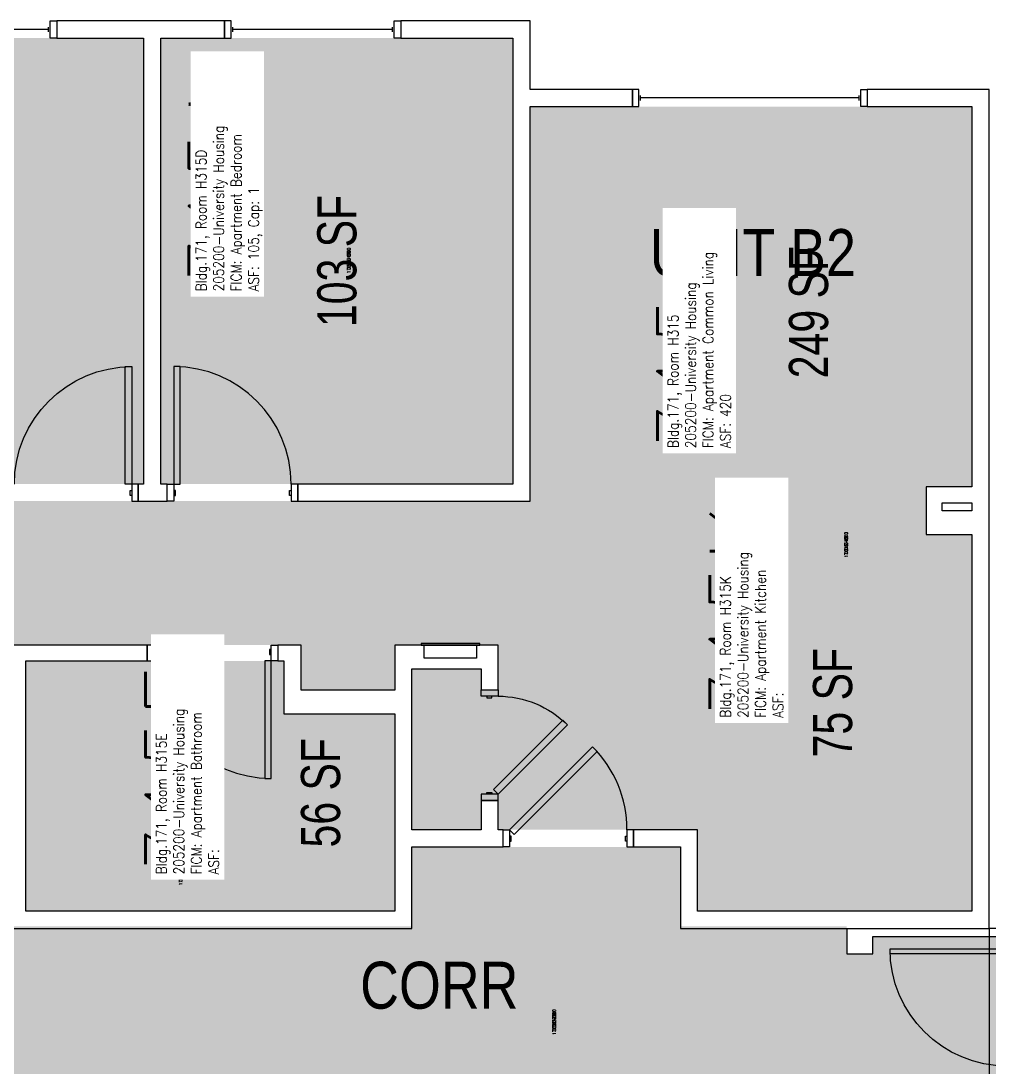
# Model space of a CAD drawing. Header units: inches. Extents: x -105 to 3698, y -798 to 1624.
# Drawn here: x 1563.6 to 1860.5, y 1303.2 to 1624 of the extents above; entities that cross this region are included whole.
import ezdxf
from ezdxf.enums import TextEntityAlignment as Align

# ---------------------------------------------------------------- set-up
doc = ezdxf.new("R2010")
doc.units = ezdxf.units.IN
doc.header["$LTSCALE"] = 96
doc.header["$MEASUREMENT"] = 0
for name, color, linetype in [('A-AREA-IDEN', 1, 'Continuous'), ('A-DOOR', 2, 'Continuous'), ('A-GLAZ', 1, 'Continuous'), ('A-IDEN-RNUM', 7, 'Continuous'), ('A-IDEN-SNUM', 4, 'Continuous'), ('A-IDEN-VNUM', 4, 'Continuous'), ('A-WALL', 5, 'Continuous'), ('AREA-TEXT', 3, 'Continuous'), ('E-POWER', 2, 'Continuous'), ('Rooms-Category-Color', 7, 'Continuous'), ('Rooms-College-Color', 7, 'Continuous'), ('Rooms-Department-Color', 7, 'Continuous'), ('Rooms-Division-Color', 7, 'Continuous'), ('Rooms-Information', 7, 'Continuous')]:
    doc.layers.add(name, color=color, linetype=linetype)
doc.styles.add('AREA', font='arial.ttf', dxfattribs={"width": 0.75, "height": 12})
doc.styles.add('ROOMSNUMBER', font='txt.shx', dxfattribs={"height": 0.03})
doc.styles.add('ROOMVNUMBER', font='simplex.shx', dxfattribs={"width": 0.85})
doc.styles.get("Standard").update_dxf_attribs({"font": 'ARIALN.TTF'})

msp = doc.modelspace()

# ---------------------------------------------------------------- hatches: boundary and pattern name
h = msp.add_hatch()
h.set_pattern_fill('ANSI31', color=256, style=0)
h.set_pattern_definition([(45, (1256.268278883909, 1996.842111787066), (-0.08838834764831843, 0.08838834764831845), [])])
h.paths.add_polyline_path([(1587.738153539117, 1412.892065203199), (1646.473487781955, 1412.892065203199), (1646.473487781955, 1403.683333961725), (1587.738153539117, 1403.683333961725)], flags=9)
at = {"layer": 'Rooms-Category-Color', "true_color": 0x728ef3}
for points in [[(1493.624998202949, 1618.761705106483), (1601.249998202949, 1618.761705106396), (1601.262947260549, 1482.024654164123), (1493.624998202811, 1482.01170510649), (1493.63799028207, 1618.320364718204)], [(1606.499998202949, 1618.761705106368), (1714.499998202948, 1618.761705106284), (1714.499998202809, 1482.011705106269), (1606.499998202811, 1482.011705106378), (1606.512990282068, 1618.32036471811)], [(1444.750002823898, 1476.750000000011), (1719.750002823897, 1476.750000000005), (1719.750002823899, 1597.750000000012), (1855.2500028239, 1597.750000000017), (1855.250002823905, 1481.125000000004), (1771.106724017947, 1481.125), (1771.106724017945, 1376.000000000011), (1709.981724017945, 1376.000000000012), (1709.981724017945, 1384.950357142141), (1704.731724017945, 1384.950357142141), (1704.731724017945, 1376.000000000012), (1683.532610839255, 1376.000000000012), (1683.532610839256, 1425.375000000001), (1704.731724017946, 1425.375), (1704.731724017945, 1418.950357142142), (1709.981724017945, 1418.950357142141), (1709.981724017946, 1432.625), (1678.282610839255, 1432.625000000006), (1678.282610839255, 1418.75000000002), (1649.532610839255, 1418.75000000002), (1649.532610839255, 1432.625000000001), (1473.500002823897, 1432.625000000004), (1473.500002823897, 1418.750000000023), (1444.750002823897, 1418.750000000024)], [(1855.250002823906, 1466.500000000005), (1855.250002823905, 1351.000000000017), (1771.106724017945, 1351.000000000018), (1771.106724017947, 1481.125000000006), (1841.250002823908, 1481.125000000005), (1841.250002823906, 1466.500000000005)], [(1565.154220007502, 1351.011705106431), (1678.282606218036, 1351.011705106316), (1678.282606218097, 1411.511705106316), (1644.282606218097, 1411.511705106354), (1644.282606218114, 1427.761705106336), (1565.141302210435, 1427.761705106413)]]:
    msp.add_hatch(color=171, dxfattribs=at).paths.add_polyline_path(points)
at = {"layer": 'Rooms-Category-Color', "true_color": 0xadadad}
msp.add_hatch(color=253, dxfattribs=at).paths.add_polyline_path([(2434.813734425393, 1302.059794832432), (2431.278200400199, 1305.595328236364), (2404.374997199276, 1332.498526709881), (2404.374997199276, 1345.75000000002), (2041.217390187751, 1345.75000000002), (2041.217390187751, 1370.750000000013), (1958.893277009061, 1370.750000000013), (1958.893277009061, 1345.750000000014), (1868.874975056992, 1345.751251287169), (1868.874975064192, 1341.501251287159), (1864.874975064192, 1341.501251280382), (1864.874975064192, 1343.191933777711), (1824.87497506758, 1343.191933777711), (1824.87497506758, 1338.001251287157), (1816.87497506758, 1338.001251287157), (1816.87497506758, 1346.374900560571), (1765.999986635328, 1346.374900560571), (1765.856721272007, 1370.748758465236), (1683.532608093316, 1370.748758465236), (1683.532608093316, 1346.374554024971), (1376.124998203078, 1346.373758465239), (1376.124998203078, 1345.761705106155), (1260.124998203078, 1345.761705106155), (1260.124998203078, 1346.373761499035), (780.3749982030631, 1346.373761499045), (780.3749982030631, 1341.498758465237), (776.3749982030631, 1341.498758465237), (776.3749982030631, 1342.958158910471), (736.3774194910156, 1342.958158910471), (736.3774194910156, 1337.998758465236), (728.3774194910156, 1337.998758465236), (728.3774194910166, 1345.748758465237), (673.3567193971112, 1345.748758465234), (673.3567193971112, 1370.748758465233), (591.0326062184204, 1370.748758465233), (591.0326062184204, 1345.74875846524), (233.3028383523078, 1345.74875846524), (233.4999982030649, 1285.748758465239), (632.9673920448322, 1285.748758465239), (632.9673920448322, 1237.750000000023), (767.9999980504444, 1237.750000000023), (776.3749982030595, 1237.750000000023), (776.3749982030595, 1265.498758465238), (780.3749982030604, 1265.498758465237), (780.3749982030604, 1263.748758465236), (820.3749982030604, 1263.748758465236), (820.3749982030604, 1268.998758465236), (828.3749982030604, 1268.998758465236), (828.3749982030613, 1237.750000000015), (939.7173920448322, 1237.750000000015), (939.7173920448322, 1276.668832693983), (1347.188856218355, 1276.668832693986), (1347.188856218359, 1190.375000000005), (1378.688856218355, 1190.375000000006), (1378.688856218355, 1188.000000000025), (1373.188856218363, 1188.000000000025), (1373.188856218363, 1151.125000000008), (1373.188856218363, 1146.750000000026), (1375.188856218355, 1146.750000000026), (1375.188856218355, 1142.750000000026), (1451.188856218355, 1142.750000000026), (1451.188856218355, 1146.750000000026), (1453.111329007562, 1146.750000000026), (1453.188856218359, 1151.124999986885), (1453.188856218359, 1188.000000000025), (1447.688856218367, 1188.000000000025), (1447.688856218368, 1190.375000000006), (1479.648241565459, 1190.375000000006), (1479.64823967027, 1209.168832333085), (1484.89823967027, 1209.1688328625), (1484.898235031584, 1255.168832693984), (1479.648242645192, 1255.168832866398), (1479.648242645192, 1276.668832693983), (1571.648324745343, 1276.668832693983), (1571.648317350022, 1261.250003228346), (1860.500009312908, 1261.250002044936), (1864.874975200145, 1261.250002027011), (1864.874975192944, 1265.501251280382), (1868.874975192944, 1265.501251287159), (1868.874975195909, 1263.751251287157), (1908.874975056989, 1263.751251287157), (1908.874975056989, 1269.001251287157), (1916.874975056989, 1269.001251287157), (1916.874975057673, 1260.625000059771), (2047.491841887351, 1260.625000502804), (2133.476899039513, 1260.637893297269), (2169.476899039513, 1260.63789346944), (2348.969360803722, 1260.624947866227), (2386.307818971624, 1260.624947834508), (2392.387327554196, 1259.633387961236)])
at = {"layer": 'Rooms-College-Color', "true_color": 0xadadad}
for points in [[(1493.624998202949, 1618.761705106483), (1601.249998202949, 1618.761705106396), (1601.262947260549, 1482.024654164123), (1493.624998202811, 1482.01170510649), (1493.63799028207, 1618.320364718204)], [(1606.499998202949, 1618.761705106368), (1714.499998202948, 1618.761705106284), (1714.499998202809, 1482.011705106269), (1606.499998202811, 1482.011705106378), (1606.512990282068, 1618.32036471811)], [(1444.750002823898, 1476.750000000011), (1719.750002823897, 1476.750000000005), (1719.750002823899, 1597.750000000012), (1855.2500028239, 1597.750000000017), (1855.250002823905, 1481.125000000004), (1771.106724017947, 1481.125), (1771.106724017945, 1376.000000000011), (1709.981724017945, 1376.000000000012), (1709.981724017945, 1384.950357142141), (1704.731724017945, 1384.950357142141), (1704.731724017945, 1376.000000000012), (1683.532610839255, 1376.000000000012), (1683.532610839256, 1425.375000000001), (1704.731724017946, 1425.375), (1704.731724017945, 1418.950357142142), (1709.981724017945, 1418.950357142141), (1709.981724017946, 1432.625), (1678.282610839255, 1432.625000000006), (1678.282610839255, 1418.75000000002), (1649.532610839255, 1418.75000000002), (1649.532610839255, 1432.625000000001), (1473.500002823897, 1432.625000000004), (1473.500002823897, 1418.750000000023), (1444.750002823897, 1418.750000000024)], [(1855.250002823906, 1466.500000000005), (1855.250002823905, 1351.000000000017), (1771.106724017945, 1351.000000000018), (1771.106724017947, 1481.125000000006), (1841.250002823908, 1481.125000000005), (1841.250002823906, 1466.500000000005)], [(1565.154220007502, 1351.011705106431), (1678.282606218036, 1351.011705106316), (1678.282606218097, 1411.511705106316), (1644.282606218097, 1411.511705106354), (1644.282606218114, 1427.761705106336), (1565.141302210435, 1427.761705106413)], [(2434.813734425393, 1302.059794832432), (2431.278200400199, 1305.595328236364), (2404.374997199276, 1332.498526709881), (2404.374997199276, 1345.75000000002), (2041.217390187751, 1345.75000000002), (2041.217390187751, 1370.750000000013), (1958.893277009061, 1370.750000000013), (1958.893277009061, 1345.750000000014), (1868.874975056992, 1345.751251287169), (1868.874975064192, 1341.501251287159), (1864.874975064192, 1341.501251280382), (1864.874975064192, 1343.191933777711), (1824.87497506758, 1343.191933777711), (1824.87497506758, 1338.001251287157), (1816.87497506758, 1338.001251287157), (1816.87497506758, 1346.374900560571), (1765.999986635328, 1346.374900560571), (1765.856721272007, 1370.748758465236), (1683.532608093316, 1370.748758465236), (1683.532608093316, 1346.374554024971), (1376.124998203078, 1346.373758465239), (1376.124998203078, 1345.761705106155), (1260.124998203078, 1345.761705106155), (1260.124998203078, 1346.373761499035), (780.3749982030631, 1346.373761499045), (780.3749982030631, 1341.498758465237), (776.3749982030631, 1341.498758465237), (776.3749982030631, 1342.958158910471), (736.3774194910156, 1342.958158910471), (736.3774194910156, 1337.998758465236), (728.3774194910156, 1337.998758465236), (728.3774194910166, 1345.748758465237), (673.3567193971112, 1345.748758465234), (673.3567193971112, 1370.748758465233), (591.0326062184204, 1370.748758465233), (591.0326062184204, 1345.74875846524), (233.3028383523078, 1345.74875846524), (233.4999982030649, 1285.748758465239), (632.9673920448322, 1285.748758465239), (632.9673920448322, 1237.750000000023), (767.9999980504444, 1237.750000000023), (776.3749982030595, 1237.750000000023), (776.3749982030595, 1265.498758465238), (780.3749982030604, 1265.498758465237), (780.3749982030604, 1263.748758465236), (820.3749982030604, 1263.748758465236), (820.3749982030604, 1268.998758465236), (828.3749982030604, 1268.998758465236), (828.3749982030613, 1237.750000000015), (939.7173920448322, 1237.750000000015), (939.7173920448322, 1276.668832693983), (1347.188856218355, 1276.668832693986), (1347.188856218359, 1190.375000000005), (1378.688856218355, 1190.375000000006), (1378.688856218355, 1188.000000000025), (1373.188856218363, 1188.000000000025), (1373.188856218363, 1151.125000000008), (1373.188856218363, 1146.750000000026), (1375.188856218355, 1146.750000000026), (1375.188856218355, 1142.750000000026), (1451.188856218355, 1142.750000000026), (1451.188856218355, 1146.750000000026), (1453.111329007562, 1146.750000000026), (1453.188856218359, 1151.124999986885), (1453.188856218359, 1188.000000000025), (1447.688856218367, 1188.000000000025), (1447.688856218368, 1190.375000000006), (1479.648241565459, 1190.375000000006), (1479.64823967027, 1209.168832333085), (1484.89823967027, 1209.1688328625), (1484.898235031584, 1255.168832693984), (1479.648242645192, 1255.168832866398), (1479.648242645192, 1276.668832693983), (1571.648324745343, 1276.668832693983), (1571.648317350022, 1261.250003228346), (1860.500009312908, 1261.250002044936), (1864.874975200145, 1261.250002027011), (1864.874975192944, 1265.501251280382), (1868.874975192944, 1265.501251287159), (1868.874975195909, 1263.751251287157), (1908.874975056989, 1263.751251287157), (1908.874975056989, 1269.001251287157), (1916.874975056989, 1269.001251287157), (1916.874975057673, 1260.625000059771), (2047.491841887351, 1260.625000502804), (2133.476899039513, 1260.637893297269), (2169.476899039513, 1260.63789346944), (2348.969360803722, 1260.624947866227), (2386.307818971624, 1260.624947834508), (2392.387327554196, 1259.633387961236)]]:
    msp.add_hatch(color=253, dxfattribs=at).paths.add_polyline_path(points)
at = {"layer": 'Rooms-Department-Color', "true_color": 0x604aed}
for points in [[(1493.624998202949, 1618.761705106483), (1601.249998202949, 1618.761705106396), (1601.262947260549, 1482.024654164123), (1493.624998202811, 1482.01170510649), (1493.63799028207, 1618.320364718204)], [(1606.499998202949, 1618.761705106368), (1714.499998202948, 1618.761705106284), (1714.499998202809, 1482.011705106269), (1606.499998202811, 1482.011705106378), (1606.512990282068, 1618.32036471811)], [(1444.750002823898, 1476.750000000011), (1719.750002823897, 1476.750000000005), (1719.750002823899, 1597.750000000012), (1855.2500028239, 1597.750000000017), (1855.250002823905, 1481.125000000004), (1771.106724017947, 1481.125), (1771.106724017945, 1376.000000000011), (1709.981724017945, 1376.000000000012), (1709.981724017945, 1384.950357142141), (1704.731724017945, 1384.950357142141), (1704.731724017945, 1376.000000000012), (1683.532610839255, 1376.000000000012), (1683.532610839256, 1425.375000000001), (1704.731724017946, 1425.375), (1704.731724017945, 1418.950357142142), (1709.981724017945, 1418.950357142141), (1709.981724017946, 1432.625), (1678.282610839255, 1432.625000000006), (1678.282610839255, 1418.75000000002), (1649.532610839255, 1418.75000000002), (1649.532610839255, 1432.625000000001), (1473.500002823897, 1432.625000000004), (1473.500002823897, 1418.750000000023), (1444.750002823897, 1418.750000000024)], [(1855.250002823906, 1466.500000000005), (1855.250002823905, 1351.000000000017), (1771.106724017945, 1351.000000000018), (1771.106724017947, 1481.125000000006), (1841.250002823908, 1481.125000000005), (1841.250002823906, 1466.500000000005)], [(1565.154220007502, 1351.011705106431), (1678.282606218036, 1351.011705106316), (1678.282606218097, 1411.511705106316), (1644.282606218097, 1411.511705106354), (1644.282606218114, 1427.761705106336), (1565.141302210435, 1427.761705106413)]]:
    msp.add_hatch(color=173, dxfattribs=at).paths.add_polyline_path(points)
at = {"layer": 'Rooms-Department-Color', "true_color": 0xacacac}
msp.add_hatch(color=253, dxfattribs=at).paths.add_polyline_path([(2434.813734425393, 1302.059794832432), (2431.278200400199, 1305.595328236364), (2404.374997199276, 1332.498526709881), (2404.374997199276, 1345.75000000002), (2041.217390187751, 1345.75000000002), (2041.217390187751, 1370.750000000013), (1958.893277009061, 1370.750000000013), (1958.893277009061, 1345.750000000014), (1868.874975056992, 1345.751251287169), (1868.874975064192, 1341.501251287159), (1864.874975064192, 1341.501251280382), (1864.874975064192, 1343.191933777711), (1824.87497506758, 1343.191933777711), (1824.87497506758, 1338.001251287157), (1816.87497506758, 1338.001251287157), (1816.87497506758, 1346.374900560571), (1765.999986635328, 1346.374900560571), (1765.856721272007, 1370.748758465236), (1683.532608093316, 1370.748758465236), (1683.532608093316, 1346.374554024971), (1376.124998203078, 1346.373758465239), (1376.124998203078, 1345.761705106155), (1260.124998203078, 1345.761705106155), (1260.124998203078, 1346.373761499035), (780.3749982030631, 1346.373761499045), (780.3749982030631, 1341.498758465237), (776.3749982030631, 1341.498758465237), (776.3749982030631, 1342.958158910471), (736.3774194910156, 1342.958158910471), (736.3774194910156, 1337.998758465236), (728.3774194910156, 1337.998758465236), (728.3774194910166, 1345.748758465237), (673.3567193971112, 1345.748758465234), (673.3567193971112, 1370.748758465233), (591.0326062184204, 1370.748758465233), (591.0326062184204, 1345.74875846524), (233.3028383523078, 1345.74875846524), (233.4999982030649, 1285.748758465239), (632.9673920448322, 1285.748758465239), (632.9673920448322, 1237.750000000023), (767.9999980504444, 1237.750000000023), (776.3749982030595, 1237.750000000023), (776.3749982030595, 1265.498758465238), (780.3749982030604, 1265.498758465237), (780.3749982030604, 1263.748758465236), (820.3749982030604, 1263.748758465236), (820.3749982030604, 1268.998758465236), (828.3749982030604, 1268.998758465236), (828.3749982030613, 1237.750000000015), (939.7173920448322, 1237.750000000015), (939.7173920448322, 1276.668832693983), (1347.188856218355, 1276.668832693986), (1347.188856218359, 1190.375000000005), (1378.688856218355, 1190.375000000006), (1378.688856218355, 1188.000000000025), (1373.188856218363, 1188.000000000025), (1373.188856218363, 1151.125000000008), (1373.188856218363, 1146.750000000026), (1375.188856218355, 1146.750000000026), (1375.188856218355, 1142.750000000026), (1451.188856218355, 1142.750000000026), (1451.188856218355, 1146.750000000026), (1453.111329007562, 1146.750000000026), (1453.188856218359, 1151.124999986885), (1453.188856218359, 1188.000000000025), (1447.688856218367, 1188.000000000025), (1447.688856218368, 1190.375000000006), (1479.648241565459, 1190.375000000006), (1479.64823967027, 1209.168832333085), (1484.89823967027, 1209.1688328625), (1484.898235031584, 1255.168832693984), (1479.648242645192, 1255.168832866398), (1479.648242645192, 1276.668832693983), (1571.648324745343, 1276.668832693983), (1571.648317350022, 1261.250003228346), (1860.500009312908, 1261.250002044936), (1864.874975200145, 1261.250002027011), (1864.874975192944, 1265.501251280382), (1868.874975192944, 1265.501251287159), (1868.874975195909, 1263.751251287157), (1908.874975056989, 1263.751251287157), (1908.874975056989, 1269.001251287157), (1916.874975056989, 1269.001251287157), (1916.874975057673, 1260.625000059771), (2047.491841887351, 1260.625000502804), (2133.476899039513, 1260.637893297269), (2169.476899039513, 1260.63789346944), (2348.969360803722, 1260.624947866227), (2386.307818971624, 1260.624947834508), (2392.387327554196, 1259.633387961236)])
at = {"layer": 'Rooms-Division-Color', "true_color": 0x604aed}
for points in [[(1493.624998202949, 1618.761705106483), (1601.249998202949, 1618.761705106396), (1601.262947260549, 1482.024654164123), (1493.624998202811, 1482.01170510649), (1493.63799028207, 1618.320364718204)], [(1606.499998202949, 1618.761705106368), (1714.499998202948, 1618.761705106284), (1714.499998202809, 1482.011705106269), (1606.499998202811, 1482.011705106378), (1606.512990282068, 1618.32036471811)], [(1444.750002823898, 1476.750000000011), (1719.750002823897, 1476.750000000005), (1719.750002823899, 1597.750000000012), (1855.2500028239, 1597.750000000017), (1855.250002823905, 1481.125000000004), (1771.106724017947, 1481.125), (1771.106724017945, 1376.000000000011), (1709.981724017945, 1376.000000000012), (1709.981724017945, 1384.950357142141), (1704.731724017945, 1384.950357142141), (1704.731724017945, 1376.000000000012), (1683.532610839255, 1376.000000000012), (1683.532610839256, 1425.375000000001), (1704.731724017946, 1425.375), (1704.731724017945, 1418.950357142142), (1709.981724017945, 1418.950357142141), (1709.981724017946, 1432.625), (1678.282610839255, 1432.625000000006), (1678.282610839255, 1418.75000000002), (1649.532610839255, 1418.75000000002), (1649.532610839255, 1432.625000000001), (1473.500002823897, 1432.625000000004), (1473.500002823897, 1418.750000000023), (1444.750002823897, 1418.750000000024)], [(1855.250002823906, 1466.500000000005), (1855.250002823905, 1351.000000000017), (1771.106724017945, 1351.000000000018), (1771.106724017947, 1481.125000000006), (1841.250002823908, 1481.125000000005), (1841.250002823906, 1466.500000000005)], [(1565.154220007502, 1351.011705106431), (1678.282606218036, 1351.011705106316), (1678.282606218097, 1411.511705106316), (1644.282606218097, 1411.511705106354), (1644.282606218114, 1427.761705106336), (1565.141302210435, 1427.761705106413)]]:
    msp.add_hatch(color=173, dxfattribs=at).paths.add_polyline_path(points)
at = {"layer": 'Rooms-Division-Color', "true_color": 0xadadad}
msp.add_hatch(color=253, dxfattribs=at).paths.add_polyline_path([(2434.813734425393, 1302.059794832432), (2431.278200400199, 1305.595328236364), (2404.374997199276, 1332.498526709881), (2404.374997199276, 1345.75000000002), (2041.217390187751, 1345.75000000002), (2041.217390187751, 1370.750000000013), (1958.893277009061, 1370.750000000013), (1958.893277009061, 1345.750000000014), (1868.874975056992, 1345.751251287169), (1868.874975064192, 1341.501251287159), (1864.874975064192, 1341.501251280382), (1864.874975064192, 1343.191933777711), (1824.87497506758, 1343.191933777711), (1824.87497506758, 1338.001251287157), (1816.87497506758, 1338.001251287157), (1816.87497506758, 1346.374900560571), (1765.999986635328, 1346.374900560571), (1765.856721272007, 1370.748758465236), (1683.532608093316, 1370.748758465236), (1683.532608093316, 1346.374554024971), (1376.124998203078, 1346.373758465239), (1376.124998203078, 1345.761705106155), (1260.124998203078, 1345.761705106155), (1260.124998203078, 1346.373761499035), (780.3749982030631, 1346.373761499045), (780.3749982030631, 1341.498758465237), (776.3749982030631, 1341.498758465237), (776.3749982030631, 1342.958158910471), (736.3774194910156, 1342.958158910471), (736.3774194910156, 1337.998758465236), (728.3774194910156, 1337.998758465236), (728.3774194910166, 1345.748758465237), (673.3567193971112, 1345.748758465234), (673.3567193971112, 1370.748758465233), (591.0326062184204, 1370.748758465233), (591.0326062184204, 1345.74875846524), (233.3028383523078, 1345.74875846524), (233.4999982030649, 1285.748758465239), (632.9673920448322, 1285.748758465239), (632.9673920448322, 1237.750000000023), (767.9999980504444, 1237.750000000023), (776.3749982030595, 1237.750000000023), (776.3749982030595, 1265.498758465238), (780.3749982030604, 1265.498758465237), (780.3749982030604, 1263.748758465236), (820.3749982030604, 1263.748758465236), (820.3749982030604, 1268.998758465236), (828.3749982030604, 1268.998758465236), (828.3749982030613, 1237.750000000015), (939.7173920448322, 1237.750000000015), (939.7173920448322, 1276.668832693983), (1347.188856218355, 1276.668832693986), (1347.188856218359, 1190.375000000005), (1378.688856218355, 1190.375000000006), (1378.688856218355, 1188.000000000025), (1373.188856218363, 1188.000000000025), (1373.188856218363, 1151.125000000008), (1373.188856218363, 1146.750000000026), (1375.188856218355, 1146.750000000026), (1375.188856218355, 1142.750000000026), (1451.188856218355, 1142.750000000026), (1451.188856218355, 1146.750000000026), (1453.111329007562, 1146.750000000026), (1453.188856218359, 1151.124999986885), (1453.188856218359, 1188.000000000025), (1447.688856218367, 1188.000000000025), (1447.688856218368, 1190.375000000006), (1479.648241565459, 1190.375000000006), (1479.64823967027, 1209.168832333085), (1484.89823967027, 1209.1688328625), (1484.898235031584, 1255.168832693984), (1479.648242645192, 1255.168832866398), (1479.648242645192, 1276.668832693983), (1571.648324745343, 1276.668832693983), (1571.648317350022, 1261.250003228346), (1860.500009312908, 1261.250002044936), (1864.874975200145, 1261.250002027011), (1864.874975192944, 1265.501251280382), (1868.874975192944, 1265.501251287159), (1868.874975195909, 1263.751251287157), (1908.874975056989, 1263.751251287157), (1908.874975056989, 1269.001251287157), (1916.874975056989, 1269.001251287157), (1916.874975057673, 1260.625000059771), (2047.491841887351, 1260.625000502804), (2133.476899039513, 1260.637893297269), (2169.476899039513, 1260.63789346944), (2348.969360803722, 1260.624947866227), (2386.307818971624, 1260.624947834508), (2392.387327554196, 1259.633387961236)])

# ---------------------------------------------------------------- linework, layer by layer
at = {"layer": 'A-DOOR'}
for p, q in [((1864.874975529858, 1345.751251287159), (1860.499999917351, 1345.75125128716)), ((1860.499999917351, 1345.75125128716), (1860.500000003266, 1260.624972556943)), ((1830.124976939553, 1338.001251248752), (1830.124976938066, 1339.501251248752)), ((1830.124976938066, 1339.501251248752), (1866.124976938066, 1339.501251284433)), ((1866.124976939553, 1338.001251284433), (1830.124976939553, 1338.001251248752))]:
    msp.add_line(p, q, dxfattribs=at)
for points in [[(1597.625000077958, 1481.99875846523), (1595.625000077958, 1481.99875846523), (1595.625000077958, 1517.99875846523), (1597.625000077958, 1517.99875846523)], [(1610.500000077958, 1481.99875846523), (1612.500000077958, 1481.99875846523), (1612.500000077958, 1517.99875846523), (1610.500000077958, 1517.99875846523)], [(1597.625000077958, 1476.74875846523), (1599.625000077958, 1476.74875846523), (1599.625000077958, 1481.99875846523), (1597.625000077958, 1481.99875846523)], [(1610.500000077958, 1476.74875846523), (1608.500000077958, 1476.74875846523), (1608.500000077958, 1481.99875846523), (1610.500000077958, 1481.99875846523)], [(1646.500000077958, 1476.74875846523), (1648.500000077958, 1476.74875846523), (1648.500000077958, 1481.99875846523), (1646.500000077958, 1481.99875846523)], [(1597.625000077958, 1478.49875846523), (1597.125000077958, 1478.49875846523), (1597.125000077958, 1479.99875846523), (1597.625000077958, 1479.99875846523)], [(1610.500000077958, 1478.49875846523), (1611.000000077958, 1478.49875846523), (1611.000000077958, 1479.99875846523), (1610.500000077958, 1479.99875846523)], [(1646.500000077958, 1478.49875846523), (1646.000000077958, 1478.49875846523), (1646.000000077958, 1479.99875846523), (1646.500000077958, 1479.99875846523)], [(1604.391304085636, 1432.623758465224), (1602.391304085636, 1432.623758465224), (1602.391304085636, 1427.748758465224), (1604.391304085636, 1427.748758465224)], [(1604.391304085636, 1431.248758465224), (1604.891304085636, 1431.248758465224), (1604.891304085636, 1429.748758465224), (1604.391304085636, 1429.748758465224)], [(1640.391304085636, 1431.248758465224), (1639.891304085636, 1431.248758465224), (1639.891304085636, 1429.748758465224), (1640.391304085636, 1429.748758465224)], [(1640.391304085636, 1432.623758465224), (1642.391304085636, 1432.623758465224), (1642.391304085636, 1427.748758465224), (1640.391304085636, 1427.748758465224)], [(1640.391304085636, 1427.748758465224), (1638.391304085636, 1427.748758465224), (1638.391304085636, 1391.748758465224), (1640.391304085636, 1391.748758465224)], [(1704.731721272007, 1416.949115607365), (1704.731721272007, 1418.949115607365), (1709.981721272007, 1418.949115607365), (1709.981721272007, 1416.949115607365)], [(1706.481721272007, 1416.949115607365), (1706.481721272007, 1416.449115607365), (1707.981721272007, 1416.449115607365), (1707.981721272007, 1416.949115607365)], [(1709.981721272007, 1386.949115607365), (1708.567507709633, 1388.363329169739), (1729.78071114523, 1409.576532605335), (1731.194924707603, 1408.162319042962)], [(1713.469102293112, 1375.998758465236), (1714.883315855485, 1374.584544902862), (1740.3391599782, 1400.040389025578), (1738.924946415828, 1401.454602587952)], [(1704.731721272007, 1386.949115607365), (1704.731721272007, 1384.949115607365), (1709.981721272007, 1384.949115607365), (1709.981721272007, 1386.949115607365)], [(1706.481721272007, 1386.949115607365), (1706.481721272007, 1387.449115607365), (1707.981721272007, 1387.449115607365), (1707.981721272007, 1386.949115607365)], [(1713.469102293112, 1370.748758465236), (1711.469102293112, 1370.748758465236), (1711.469102293112, 1375.998758465236), (1713.469102293112, 1375.998758465236)], [(1713.469102293112, 1372.498758465236), (1713.969102293112, 1372.498758465236), (1713.969102293112, 1373.998758465236), (1713.469102293112, 1373.998758465236)], [(1749.469102293112, 1372.498758465236), (1748.969102293112, 1372.498758465236), (1748.969102293112, 1373.998758465236), (1749.469102293112, 1373.998758465236)], [(1749.469102293112, 1370.748758465236), (1751.469102293112, 1370.748758465236), (1751.469102293112, 1375.998758465236), (1749.469102293112, 1375.998758465236)]]:
    msp.add_lwpolyline(points, close=True, dxfattribs=at)
at = {"layer": 'A-DOOR', "extrusion": (0, 0, -1)}
for centre, radius, start, end in [((-1597.625000077958, 1481.99875846523), 36, 0, 90), ((-1709.981721272007, 1386.949115607365), 30, 90, 135.0000000000092), ((-1866.124976938066, 1339.501251284433), 36, 269.9999999432133, 359.9999999432133)]:
    msp.add_arc(centre, radius, start, end, dxfattribs=at)
at = {"layer": 'A-DOOR'}
for centre, start, end in [((1610.500000077958, 1481.99875846523), 0, 90), ((1640.391304085636, 1427.748758465224), 180, 270), ((1713.469102293112, 1375.998758465236), 0, 44.99999999999079)]:
    msp.add_arc(centre, 36, start, end, dxfattribs=at)
at = {"layer": 'A-GLAZ'}
for p, q in [((1572.125000077958, 1621.373758465231), (1523.125000077958, 1621.373758465231)), ((1572.125000077958, 1620.623758465231), (1572.125000077958, 1622.123758465231)), ((1628.594863416464, 1620.623758465231), (1628.594863416464, 1622.123758465231)), ((1677.594863416464, 1621.373758465231), (1628.594863416464, 1621.373758465231)), ((1677.594863416464, 1620.623758465231), (1677.594863416464, 1622.123758465231)), ((1753.633888409209, 1599.623758465236), (1753.633888409209, 1601.123758465236)), ((1820.633888409209, 1599.623758465236), (1820.633888409209, 1601.123758465236)), ((1820.633888409209, 1600.373758465236), (1753.633888409209, 1600.373758465236))]:
    msp.add_line(p, q, dxfattribs=at)
for points in [[(1572.625000077958, 1623.998758465231), (1574.625000077958, 1623.998758465231), (1574.625000077958, 1618.748758465231), (1572.625000077958, 1618.748758465231)], [(1628.094863416464, 1623.998758465231), (1626.094863416464, 1623.998758465231), (1626.094863416464, 1618.748758465231), (1628.094863416464, 1618.748758465231)], [(1678.094863416464, 1623.998758465231), (1680.094863416464, 1623.998758465231), (1680.094863416464, 1618.748758465231), (1678.094863416464, 1618.748758465231)], [(1753.133888409209, 1602.998758465236), (1751.133888409209, 1602.998758465236), (1751.133888409209, 1597.748758465236), (1753.133888409209, 1597.748758465236)], [(1821.133888409209, 1602.998758465236), (1823.133888409209, 1602.998758465236), (1823.133888409209, 1597.748758465236), (1821.133888409209, 1597.748758465236)]]:
    msp.add_lwpolyline(points, close=True, dxfattribs=at)
at = {"layer": 'A-WALL'}
for p, q in [((1626.094863416464, 1623.998758465231), (1574.625000077958, 1623.998758465231)), ((1574.625000077958, 1623.998758465231), (1574.625000077958, 1618.748758465231)), ((1626.094863416464, 1618.748758465231), (1626.094863416464, 1623.998758465231)), ((1719.750000077957, 1623.998758465232), (1680.094863416464, 1623.998758465231)), ((1680.094863416464, 1623.998758465231), (1680.094863416464, 1618.748758465231)), ((1719.750000077957, 1602.998758465236), (1719.750000077957, 1623.998758465232)), ((1574.625000077958, 1618.748758465231), (1601.250000077958, 1618.748758465231)), ((1601.250000077958, 1618.748758465231), (1601.250000077958, 1481.99875846523)), ((1606.500000077958, 1618.748758465231), (1626.094863416464, 1618.748758465231)), ((1606.500000077958, 1481.99875846523), (1606.500000077958, 1618.748758465231)), ((1680.094863416464, 1618.748758465231), (1714.500000077957, 1618.748758465232)), ((1714.500000077957, 1618.748758465232), (1714.500000077957, 1481.99875846523)), ((1751.133888409209, 1602.998758465236), (1719.750000077957, 1602.998758465236)), ((1751.133888409209, 1597.748758465236), (1751.133888409209, 1602.998758465236)), ((1860.500000077958, 1602.998758465236), (1823.133888409209, 1602.998758465236)), ((1823.133888409209, 1602.998758465236), (1823.133888409209, 1597.748758465236)), ((1860.500000077973, 1345.748758465242), (1860.500000077958, 1602.998758465236)), ((1719.750000077957, 1476.74875846523), (1719.750000077957, 1597.748758465236)), ((1719.750000077957, 1597.748758465236), (1751.133888409209, 1597.748758465236)), ((1823.133888409209, 1597.748758465236), (1855.250000077958, 1597.748758465236)), ((1855.250000077958, 1597.748758465236), (1855.250000077965, 1481.12375846523)), ((1601.250000077958, 1481.99875846523), (1599.625000077958, 1481.99875846523)), ((1599.625000077958, 1481.99875846523), (1599.625000077958, 1476.74875846523)), ((1608.500000077958, 1481.99875846523), (1606.500000077958, 1481.99875846523)), ((1608.500000077958, 1476.74875846523), (1608.500000077958, 1481.99875846523)), ((1714.500000077957, 1481.99875846523), (1648.500000077958, 1481.99875846523)), ((1648.500000077958, 1481.99875846523), (1648.500000077958, 1476.74875846523)), ((1841.250000077968, 1481.12375846523), (1841.250000077965, 1466.49875846523)), ((1855.250000077965, 1481.12375846523), (1841.250000077968, 1481.12375846523)), ((1599.625000077958, 1476.74875846523), (1608.500000077958, 1476.74875846523)), ((1648.500000077958, 1476.74875846523), (1719.750000077957, 1476.74875846523)), ((1846.125000077967, 1473.74875846523), (1846.125000077967, 1476.24875846523)), ((1846.125000077967, 1476.24875846523), (1855.250000077965, 1476.24875846523)), ((1855.250000077965, 1476.24875846523), (1855.250000077965, 1473.74875846523)), ((1855.250000077965, 1473.74875846523), (1846.125000077967, 1473.74875846523)), ((1841.250000077965, 1466.49875846523), (1855.250000077966, 1466.49875846523)), ((1855.250000077966, 1466.49875846523), (1855.250000077973, 1350.998758465241)), ((1602.391304085636, 1432.623758465224), (1520.641304085636, 1432.623758465224)), ((1602.391304085636, 1427.748758465224), (1602.391304085636, 1432.623758465224)), ((1649.532608093316, 1432.623758465224), (1642.391304085636, 1432.623758465224)), ((1642.391304085636, 1432.623758465224), (1642.391304085636, 1427.748758465224)), ((1649.532608093315, 1418.748758465243), (1649.532608093315, 1432.623758465224)), ((1709.981721272007, 1432.623758465224), (1678.282608093315, 1432.623758465224)), ((1678.282608093315, 1432.623758465224), (1678.282608093315, 1418.748758465243)), ((1709.981721272007, 1418.949115607365), (1709.981721272007, 1432.623758465224)), ((1565.141304085636, 1427.748758465224), (1602.391304085636, 1427.748758465224)), ((1565.141304085636, 1350.998758465243), (1565.141304085636, 1427.748758465224)), ((1642.391304085636, 1427.748758465224), (1644.282608093316, 1427.748758465224)), ((1644.282608093315, 1427.748758465224), (1644.282608093315, 1411.498758465243)), ((1683.532608093315, 1425.373758465224), (1704.731721272007, 1425.373758465224)), ((1683.532608093316, 1375.998758465236), (1683.532608093315, 1425.373758465224)), ((1704.731721272007, 1425.373758465224), (1704.731721272007, 1418.949115607365)), ((1678.282608093315, 1418.748758465243), (1649.532608093315, 1418.748758465243)), ((1704.731721272007, 1418.949115607365), (1709.981721272007, 1418.949115607365)), ((1644.282608093315, 1411.498758465243), (1678.282608093315, 1411.498758465243)), ((1678.282608093315, 1411.498758465243), (1678.282608093316, 1350.998758465243)), ((1709.981721272007, 1384.949115607365), (1704.731721272007, 1384.949115607365)), ((1704.731721272007, 1384.949115607365), (1704.731721272007, 1375.998758465236)), ((1709.981721272007, 1375.998758465236), (1709.981721272007, 1384.949115607365)), ((1704.731721272007, 1375.998758465236), (1683.532608093316, 1375.998758465236)), ((1711.469102293111, 1375.998758465236), (1709.981721272007, 1375.998758465236)), ((1711.469102293111, 1370.748758465236), (1711.469102293111, 1375.998758465236)), ((1771.106721272007, 1375.998758465236), (1751.469102293111, 1375.998758465236)), ((1751.469102293111, 1375.998758465236), (1751.469102293111, 1370.748758465236)), ((1771.106721272007, 1350.998758465236), (1771.106721272007, 1375.998758465236)), ((1683.532608093316, 1370.748758465236), (1711.469102293111, 1370.748758465236)), ((1683.532608093316, 1345.748758465243), (1683.532608093316, 1370.748758465236)), ((1751.469102293111, 1370.748758465236), (1765.856721272007, 1370.748758465236)), ((1765.856721272007, 1370.748758465236), (1765.856721272007, 1345.748758465236)), ((1678.282608093316, 1350.998758465243), (1565.141304085636, 1350.998758465243)), ((1855.250000077973, 1350.998758465241), (1771.106721272007, 1350.998758465236)), ((1444.125000077958, 1345.748758465243), (1683.532608093316, 1345.748758465243)), ((1765.856721272007, 1345.748758465236), (1860.500000077973, 1345.748758465242)), ((1816.877398219825, 1345.751251287159), (1816.877398219825, 1338.001251287157)), ((1824.877398219825, 1343.251251287157), (1864.87224593498, 1343.251717860296)), ((1824.877398219825, 1338.001251287157), (1824.877398219825, 1343.251251287157)), ((1816.877398219825, 1338.001251287157), (1824.877398219825, 1338.001251287157))]:
    msp.add_line(p, q, dxfattribs=at)
at = {"layer": 'E-POWER'}
msp.add_lwpolyline([(1704.329483093315, 1432.623758465224), (1704.329483093315, 1433.123758465224), (1686.329483093315, 1433.123758465224), (1686.329483093315, 1432.623758465224)], close=True, dxfattribs=at)
msp.add_lwpolyline([(1703.329483093315, 1432.623758465224), (1703.329483093315, 1428.623758465224), (1687.329483093315, 1428.623758465224), (1687.329483093315, 1432.623758465224)], dxfattribs=at)

# ---------------------------------------------------------------- texts
at = {"layer": 'A-AREA-IDEN'}
for s, p in [('UNIT B2', (1788.052656152863, 1545.759298535566)), ('CORR', (1691.917025890008, 1321.131528831326))]:
    msp.add_text(s, height=14.4, dxfattribs=at).set_placement(p, align=Align.CENTER)
at = {"layer": 'A-IDEN-RNUM', "style": 'ROOMSNUMBER', "width": 0.85}
for s, p in [('0315-D0', (1664.156779178787, 1550.54445127595)), ('0315-00', (1770.039434362689, 1504.640323573825)), ('0315-K0', (1816.681469798398, 1463.353603836425)), ('0315-E0', (1612.614699059779, 1362.863453594988)), ('0322-D0', (1727.162361596748, 1317.022146355084))]:
    msp.add_text(s, height=1, rotation=90, dxfattribs=at).set_placement(p, align=Align.MIDDLE_CENTER)
at = {"layer": 'A-IDEN-SNUM', "style": 'ROOMSNUMBER', "width": 0.85}
for s, p in [('1710H315D0', (1664.156779178787, 1550.54445127595)), ('1710H31500', (1770.039434362689, 1504.640323573825)), ('1710H315K0', (1816.681469798398, 1463.353603836425)), ('1710H315E0', (1612.614699059779, 1362.863453594988)), ('1710H322D0', (1727.162361596748, 1317.022146355084))]:
    msp.add_text(s, height=1, rotation=90, dxfattribs=at).set_placement(p, align=Align.MIDDLE_CENTER)
at = {"layer": 'A-IDEN-VNUM', "style": 'ROOMVNUMBER', "width": 0.85}
for s, p in [('315A', (1626.418659071802, 1573.840453422021)), ('315', (1770.0526561529, 1515.759298535603)), ('315K', (1786.121173124714, 1442.180556206468)), ('315E', (1613.117332014192, 1393.714899019975))]:
    msp.add_text(s, height=22.5, rotation=90, dxfattribs=at).set_placement(p, align=Align.MIDDLE_CENTER)
at = {"layer": 'AREA-TEXT', "style": 'AREA', "width": 0.75}
for s, p in [('103 SF', (1660.503246157533, 1550.38534298816)), ('249 SF', (1805.131547357394, 1534.700924559702)), ('75 SF', (1812.510022510961, 1414.961990066298)), ('56 SF', (1655.50851831956, 1387.331901620807))]:
    msp.add_text(s, height=12, rotation=90, dxfattribs=at).set_placement(p, align=Align.MIDDLE_CENTER)

# ---------------------------------------------------------------- next in the draw order: texts
at = {"layer": 'Rooms-Information', "char_height": 3.214285714285714, "width": 72, "attachment_point": 7, "rotation": 90, "style": 'ROOMVNUMBER', "bg_fill": 3, "box_fill_scale": 1.5, "bg_fill_color": 256, "bg_fill_true_color": 13158600, "bg_fill_transparency": 0}
for s, insert in [('Bldg.171, Room H315D^M^J205200-University Housing^M^JFICM: Apartment Bedroom^M^JASF: 105, Cap: 1', (1637.668659071802, 1541.054739136307)), ('Bldg.171, Room H315^M^J205200-University Housing^M^JFICM: Apartment Common Living^M^JASF: 420', (1781.3026561529, 1492.991441392746)), ('Bldg.171, Room H315K^M^J205200-University Housing^M^JFICM: Apartment Kitchen^M^JASF: ', (1797.371173124714, 1410.305556206468)), ('Bldg.171, Room H315E^M^J205200-University Housing^M^JFICM: Apartment Bathroom^M^JASF: ', (1624.367332014192, 1362.295256162832))]:
    msp.add_mtext(s, dxfattribs=dict(at, insert=insert))

doc.saveas('drawing.dxf')
